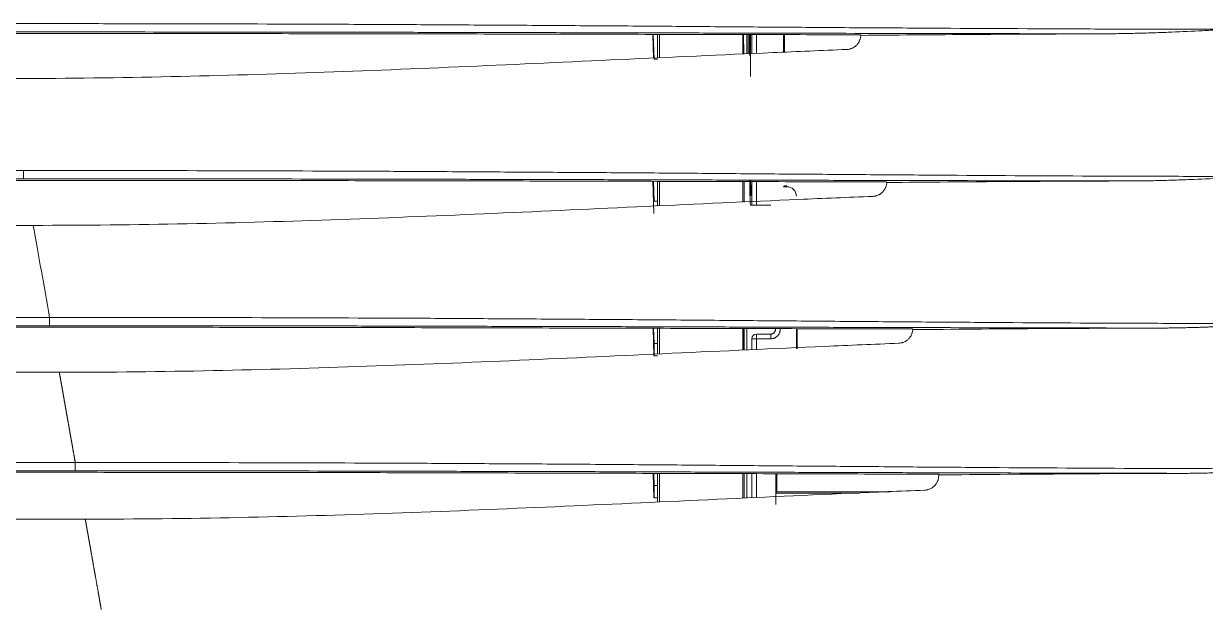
# Model space of a CAD drawing. Header units: millimetres. Extents: x 70151 to 230897, y 35202 to 113211.
# Drawn here: x 183454.3 to 183579.5, y 70940.3 to 71002.4 of the extents above; entities that cross this region are included whole.
import ezdxf

# ---------------------------------------------------------------- set-up
doc = ezdxf.new("R2010")
doc.units = ezdxf.units.MM
doc.header["$LTSCALE"] = 50
doc.layers.add('2-con', color=2, linetype='Continuous')
doc.layers.add('mark-B', color=2, linetype='Continuous', lineweight=20)

# ---------------------------------------------------------------- blocks, each defined once
blk = doc.blocks.new('무풍1way 일반')
at = {"layer": 'mark-B'}
for p, q in [((-360.94, -161.51), (-234.95, -161.51)), ((-434.09, -166.32), (-434.09, -163.07)), ((-434.09, -166.32), (-434.09, -163.07)), ((-432.03, -163.79), (-432.03, -166.33)), ((-432.03, -163.79), (-432.03, -166.33)), ((-431.52, -166.33), (-431.52, -163.76)), ((-431.52, -166.33), (-431.52, -163.76)), ((-431.02, -163.74), (-431.02, -166.33)), ((-431.02, -163.74), (-431.02, -166.33)), ((-430.74, -163.73), (-430.74, -166.33)), ((-430.74, -163.73), (-430.74, -166.33)), ((-430.59, -163.72), (-430.59, -166.33)), ((-421.77, -166.35), (-421.77, -163.33)), ((-421.55, -166.36), (-421.55, -163.32)), ((-421.55, -163.76), (-421.19, -163.76)), ((-421.09, -166.36), (-421.17, -163.76)), ((-434.18, -164.42), (-446.11, -164.42)), ((-434.18, -164.42), (-446.11, -164.42)), ((-437.57, -164.27), (-442.9, -164.27)), ((-437.57, -164.27), (-442.9, -164.27)), ((-434.11, -164.27), (-437.57, -164.27)), ((-434.11, -164.27), (-437.57, -164.27)), ((-434.18, -164.42), (-434.11, -164.27)), ((-434.18, -164.42), (-434.11, -164.27)), ((-434.18, -164.42), (-434.18, -166.32)), ((-434.18, -164.42), (-434.18, -166.32)), ((-421.55, -165.06), (-421.18, -165.06)), ((-421.14, -166.36), (-421.18, -165.06)), ((-235.05, -166.47), (-360.07, -166.47)), ((-359.88, -166.63), (359.88, -166.63)), ((359.88, -167.52), (-359.88, -167.52)), ((-358.19, -177.07), (-234.95, -177.07)), ((-421.55, -178.82), (-421.19, -178.82)), ((-421.08, -181.73), (-421.17, -178.82)), ((-436.34, -179.56), (-436.34, -181.69)), ((-436.34, -179.56), (-436.34, -181.69)), ((-436.25, -179.56), (-436.25, -181.69)), ((-436.25, -179.56), (-436.25, -181.69)), ((-432.03, -179.47), (-432.03, -180.62)), ((-432.03, -179.47), (-432.03, -180.62)), ((-431.52, -180.62), (-431.52, -179.45)), ((-431.52, -180.62), (-431.52, -179.45)), ((-431.02, -179.43), (-431.02, -181.71)), ((-431.02, -179.43), (-431.02, -181.71)), ((-430.74, -179.41), (-430.74, -181.71)), ((-430.74, -179.41), (-430.74, -181.71)), ((-430.6, -181.71), (-430.64, -179.41)), ((-430.6, -181.71), (-430.64, -179.41)), ((-430.59, -179.41), (-430.59, -181.71)), ((-421.77, -181.73), (-421.77, -179.01)), ((-421.55, -181.73), (-421.55, -179)), ((-421.55, -180.12), (-421.18, -180.12)), ((-421.13, -181.73), (-421.18, -180.12)), ((-432.03, -180.62), (-433.54, -180.62)), ((-432.03, -180.62), (-433.54, -180.62)), ((-433.54, -181.11), (-432.03, -181.11)), ((-433.54, -181.11), (-432.03, -181.11)), ((-431.52, -180.62), (-432.03, -180.62)), ((-431.52, -180.62), (-432.03, -180.62)), ((-235.05, -181.84), (-357.34, -181.84)), ((-357.16, -182.01), (357.16, -182.01)), ((357.16, -182.89), (-357.16, -182.89)), ((-355.43, -192.64), (-234.95, -192.64)), ((-421.06, -197.31), (-421.17, -193.88)), ((-433.54, -194.78), (-432.03, -194.78)), ((-433.54, -194.78), (-432.03, -194.78)), ((-431.52, -194.78), (-432.03, -194.78)), ((-432.03, -194.78), (-432.03, -197.28)), ((-431.52, -194.78), (-432.03, -194.78)), ((-432.03, -194.78), (-432.03, -197.28)), ((-431.52, -194.78), (-431.39, -194.78)), ((-431.52, -197.28), (-431.52, -194.78)), ((-431.52, -194.78), (-431.39, -194.78)), ((-431.52, -196.89), (-431.52, -194.78)), ((-430.74, -195.1), (-430.74, -197.28)), ((-430.74, -195.1), (-430.74, -197.28)), ((-430.59, -195.09), (-430.59, -197.28)), ((-421.77, -197.3), (-421.77, -194.7)), ((-421.55, -197.31), (-421.55, -194.69)), ((-421.55, -195.19), (-421.18, -195.19)), ((-421.11, -197.31), (-421.18, -195.19)), ((-431.44, -195.81), (-431.48, -195.81)), ((-431.44, -195.81), (-431.48, -195.81)), ((-434.9, -196.73), (-435.24, -196.73)), ((-434.9, -196.73), (-435.24, -196.73)), ((-435.24, -196.83), (-434.99, -196.83)), ((-435.24, -196.83), (-434.99, -196.83)), ((-434.99, -196.83), (-434.9, -196.73)), ((-434.99, -196.83), (-434.9, -196.73)), ((-235.05, -197.41), (-354.59, -197.41)), ((-354.41, -197.57), (354.41, -197.57)), ((354.41, -198.46), (-354.41, -198.46)), ((-431.39, -208.43), (-431.39, -212.86)), ((-431.39, -208.43), (-431.39, -212.86)), ((-421.55, -210.25), (-421.18, -210.25)), ((-421.1, -212.88), (-421.18, -210.25)), ((-434.99, -210.98), (-434.99, -212.85)), ((-434.99, -210.98), (-434.99, -212.85)), ((-434.9, -212.85), (-434.9, -210.98)), ((-434.9, -212.85), (-434.9, -210.98)), ((-432.03, -210.85), (-432.03, -212.86)), ((-432.03, -210.85), (-432.03, -212.86)), ((-431.52, -212.86), (-431.52, -210.83)), ((-431.52, -212.86), (-431.52, -210.83)), ((-431.4, -212.86), (-431.4, -210.82)), ((-431.4, -212.86), (-431.4, -210.82)), ((-431.25, -211.11), (-431.25, -211.07)), ((-431.25, -211.11), (-431.25, -211.07)), ((-431.16, -212.86), (-431.16, -210.81)), ((-431.16, -212.86), (-431.16, -210.81)), ((-431.02, -210.8), (-431.02, -212.86)), ((-431.02, -210.8), (-431.02, -212.86)), ((-430.68, -210.79), (-430.66, -212.86)), ((-430.68, -210.79), (-430.66, -212.86)), ((-430.6, -212.86), (-430.63, -210.78)), ((-430.6, -212.86), (-430.63, -210.78)), ((-430.59, -210.78), (-430.59, -212.86)), ((-421.77, -212.88), (-421.77, -210.39)), ((-421.55, -212.88), (-421.55, -210.38)), ((-421.05, -212.88), (-421.12, -210.36))]:
    blk.add_line(p, q, dxfattribs=at)
blk.add_arc((-431.75, -211.07), 0.502, 355.1129, 0, dxfattribs=at)
blk.add_arc((-431.75, -211.07), 0.502, 355.1129, 0, dxfattribs=at)
for centre, major_axis, ratio, start_param, end_param in [((-421.17, -163.76), (0, -1.51), 0.017455, 4.712389, 5.759587), ((-421.17, -178.82), (0, -1.51), 0.017455, 4.712389, 5.759587), ((-433.54, -180.62), (0, -0.502), 0.000394, 4.712389, 6.153043), ((-433.54, -180.62), (0, -0.502), 0.000394, 4.712389, 6.153043), ((-432.03, -180.62), (-0.498, -0.066), 0.991395, 1.439291, 3.007874), ((-432.03, -180.62), (0, -0.502), 0.000394, 4.712389, 6.153043), ((-432.03, -180.62), (-0.498, -0.066), 0.991395, 1.439291, 3.007874), ((-432.03, -180.62), (0, -0.502), 0.000394, 4.712389, 6.153043), ((-431.39, -200.12), (0, -5.33), 0.017455, 2.094397, 3.141593), ((-431.39, -200.12), (0, -5.33), 0.017455, 2.094397, 3.141593), ((-431.94, -195.81), (0, 0.502), 0.999848, 4.513439, 4.712389), ((-431.94, -195.81), (0, 0.502), 0.999848, 4.512039, 4.712389), ((-431.78, -210.8), (0.502, -0.011), 0.771631, 0.027441, 0.703995), ((-431.78, -210.8), (0.502, -0.011), 0.771631, 0.027441, 0.703995)]:
    blk.add_ellipse(centre, major_axis=major_axis, ratio=ratio, start_param=start_param, end_param=end_param, dxfattribs=at)
for points, knots in [([(-362.63, -151.95), (-362.63, -151.98), (-362.61, -152.04), (-362.6, -152.13), (-362.58, -152.23), (-362.57, -152.32), (-362.55, -152.41), (-362.53, -152.5), (-362.52, -152.59), (-362.5, -152.68), (-362.49, -152.77), (-362.47, -152.86), (-362.45, -152.95), (-362.44, -153.04), (-362.42, -153.13), (-362.41, -153.22), (-362.39, -153.31), (-362.38, -153.4), (-362.36, -153.49), (-362.34, -153.58), (-362.33, -153.66), (-362.31, -153.75), (-362.3, -153.84), (-362.28, -153.93), (-362.27, -154.02), (-362.25, -154.1), (-362.24, -154.19), (-362.22, -154.28), (-362.2, -154.36), (-362.19, -154.45), (-362.17, -154.54), (-362.16, -154.62), (-362.14, -154.71), (-362.13, -154.79), (-362.11, -154.88), (-362.1, -154.97), (-362.08, -155.05), (-362.07, -155.14), (-362.05, -155.22), (-362.04, -155.31), (-362.02, -155.39), (-362.01, -155.47), (-361.99, -155.56), (-361.98, -155.64), (-361.96, -155.73), (-361.95, -155.81), (-361.93, -155.89), (-361.92, -155.98), (-361.9, -156.06), (-361.89, -156.14), (-361.88, -156.22), (-361.86, -156.31), (-361.85, -156.39), (-361.83, -156.47), (-361.82, -156.55), (-361.8, -156.63), (-361.79, -156.71), (-361.77, -156.79), (-361.76, -156.88), (-361.75, -156.96), (-361.73, -157.04), (-361.72, -157.12), (-361.7, -157.2), (-361.69, -157.28), (-361.67, -157.36), (-361.66, -157.44), (-361.65, -157.52), (-361.63, -157.6), (-361.62, -157.67), (-361.6, -157.75), (-361.59, -157.83), (-361.58, -157.91), (-361.56, -157.99), (-361.55, -158.07), (-361.54, -158.14), (-361.52, -158.22), (-361.51, -158.3), (-361.49, -158.38), (-361.48, -158.45), (-361.47, -158.53), (-361.45, -158.61), (-361.44, -158.68), (-361.43, -158.76), (-361.41, -158.83), (-361.4, -158.91), (-361.39, -158.99), (-361.37, -159.06), (-361.36, -159.14), (-361.35, -159.21), (-361.33, -159.29), (-361.32, -159.36), (-361.31, -159.44), (-361.29, -159.51), (-361.28, -159.58), (-361.27, -159.66), (-361.25, -159.73), (-361.24, -159.81), (-361.23, -159.88), (-361.22, -159.95), (-361.2, -160.02), (-361.19, -160.1), (-361.18, -160.17), (-361.16, -160.24), (-361.15, -160.31), (-361.14, -160.39), (-361.13, -160.46), (-361.11, -160.53), (-361.1, -160.6), (-361.09, -160.67), (-361.08, -160.74), (-361.06, -160.81), (-361.05, -160.88), (-361.04, -160.95), (-361.03, -161.02), (-361.01, -161.09), (-361, -161.16), (-360.99, -161.23), (-360.98, -161.3), (-360.96, -161.37), (-360.95, -161.44), (-360.94, -161.49), (-360.94, -161.51)], [0, 0, 0, 0, 0.008436, 0.01687, 0.025302, 0.033734, 0.042163, 0.050592, 0.059019, 0.067445, 0.075869, 0.084292, 0.092714, 0.101135, 0.109554, 0.117972, 0.126389, 0.134805, 0.14322, 0.151634, 0.160046, 0.168458, 0.176868, 0.185278, 0.193686, 0.202094, 0.2105, 0.218906, 0.227311, 0.235715, 0.244118, 0.252521, 0.260922, 0.269323, 0.277723, 0.286122, 0.294521, 0.302919, 0.311316, 0.319713, 0.328109, 0.336505, 0.3449, 0.353294, 0.361688, 0.370082, 0.378475, 0.386867, 0.395259, 0.403651, 0.412043, 0.420434, 0.428825, 0.437215, 0.445606, 0.453996, 0.462386, 0.470775, 0.479165, 0.487554, 0.495943, 0.504333, 0.512722, 0.521111, 0.5295, 0.537889, 0.546278, 0.554667, 0.563056, 0.571445, 0.579835, 0.588225, 0.596614, 0.605004, 0.613394, 0.621785, 0.630176, 0.638567, 0.646958, 0.65535, 0.663742, 0.672134, 0.680527, 0.68892, 0.697314, 0.705708, 0.714103, 0.722498, 0.730894, 0.73929, 0.747687, 0.756085, 0.764483, 0.772882, 0.781282, 0.789683, 0.798084, 0.806486, 0.814888, 0.823292, 0.831696, 0.840102, 0.848508, 0.856915, 0.865323, 0.873732, 0.882142, 0.890553, 0.898965, 0.907378, 0.915793, 0.924208, 0.932624, 0.941042, 0.949461, 0.957881, 0.966302, 0.974725, 0.983148, 0.991574, 1, 1, 1, 1]), ([(-360.94, -161.51), (-366.37, -161.51), (-377.23, -161.63), (-393.48, -162.11), (-409.68, -162.77), (-425.85, -163.52), (-439.23, -164.14), (-447.23, -164.48), (-449.84, -164.58)], [0, 0, 0, 0, 0.182374, 0.364749, 0.547123, 0.729498, 0.911872, 1, 1, 1, 1]), ([(-451.32, -165.98), (-451.31, -165.89), (-451.3, -165.8), (-451.27, -165.69), (-451.26, -165.66), (-451.25, -165.62), (-451.24, -165.6), (-451.21, -165.53), (-451.18, -165.45), (-451.12, -165.35), (-451.09, -165.29), (-451.06, -165.25), (-451.05, -165.23), (-450.98, -165.14), (-450.92, -165.07), (-450.82, -164.97), (-450.76, -164.93), (-450.71, -164.89), (-450.67, -164.86), (-450.65, -164.85), (-450.55, -164.78), (-450.47, -164.74), (-450.34, -164.69), (-450.3, -164.67), (-450.23, -164.65), (-450.21, -164.64), (-450.16, -164.63), (-450.14, -164.62), (-450.03, -164.6), (-449.94, -164.59), (-449.84, -164.58)], [0, 0, 0, 0, 0.125, 0.125, 0.15625, 0.15625, 0.1875, 0.1875, 0.25, 0.3125, 0.34375, 0.34375, 0.375, 0.375, 0.5, 0.5, 0.5625, 0.59375, 0.59375, 0.625, 0.625, 0.75, 0.75, 0.8125, 0.8125, 0.84375, 0.84375, 0.875, 0.875, 1, 1, 1, 1]), ([(-490.37, -166.84), (-490.37, -166.84), (-490.37, -166.84), (-490.37, -166.84), (-490.37, -166.84), (-490.37, -166.84), (-490.37, -166.84), (-490.37, -166.84), (-490.36, -166.84), (-490.36, -166.84), (-490.36, -166.84), (-490.35, -166.84), (-490.35, -166.83), (-490.34, -166.83), (-490.33, -166.83), (-490.3, -166.83), (-490.29, -166.83), (-490.23, -166.83), (-490.2, -166.82), (-490.1, -166.82), (-490.03, -166.81), (-489.83, -166.8), (-489.69, -166.8), (-489.28, -166.77), (-489.01, -166.76), (-488.2, -166.72), (-487.65, -166.69), (-486.02, -166.61), (-484.94, -166.56), (-482.76, -166.48), (-481.67, -166.44), (-480.04, -166.4), (-479.5, -166.39), (-478.41, -166.37), (-477.87, -166.36), (-477.32, -166.36)], [0, 0, 0, 0, 0.000061, 0.000061, 0.000122, 0.000122, 0.000244, 0.000244, 0.000488, 0.000488, 0.000977, 0.000977, 0.001953, 0.001953, 0.003906, 0.003906, 0.007813, 0.007813, 0.015625, 0.015625, 0.03125, 0.03125, 0.0625, 0.0625, 0.125, 0.125, 0.25, 0.25, 0.5, 0.5, 0.75, 0.75, 0.875, 0.875, 1, 1, 1, 1]), ([(-451.34, -166.2), (-455.66, -166.24), (-459.98, -166.27), (-466.48, -166.31), (-468.65, -166.33), (-472.98, -166.35), (-475.15, -166.36), (-477.32, -166.36)], [0, 0, 0, 0, 0.5, 0.5, 0.75, 0.75, 1, 1, 1, 1]), ([(-477.32, -166.36), (-472.43, -166.37), (-467.53, -166.38), (-457.75, -166.4), (-452.85, -166.42), (-445.52, -166.44), (-443.07, -166.45), (-438.18, -166.46), (-435.73, -166.47), (-430.84, -166.49), (-425.95, -166.5), (-418.61, -166.53), (-411.27, -166.55), (-406.38, -166.56), (-401.49, -166.57), (-399.04, -166.58), (-394.15, -166.59), (-391.7, -166.6), (-384.36, -166.61), (-379.46, -166.62), (-372.12, -166.63), (-369.67, -166.63), (-364.78, -166.63), (-362.33, -166.63), (-359.88, -166.63)], [0, 0, 0, 0, 0.125, 0.125, 0.25, 0.25, 0.3125, 0.3125, 0.375, 0.375, 0.4375, 0.5, 0.5625, 0.625, 0.625, 0.6875, 0.6875, 0.75, 0.75, 0.875, 0.875, 0.9375, 0.9375, 1, 1, 1, 1]), ([(-451.32, -166.27), (-447.51, -166.28), (-443.71, -166.29), (-436.11, -166.31), (-432.31, -166.33), (-424.71, -166.35), (-420.91, -166.36), (-413.31, -166.38), (-409.51, -166.39), (-401.9, -166.41), (-398.1, -166.42), (-390.5, -166.44), (-386.69, -166.44), (-379.09, -166.45), (-375.28, -166.46), (-367.67, -166.46), (-363.87, -166.47), (-360.07, -166.47)], [0, 0, 0, 0, 0.125, 0.125, 0.25, 0.25, 0.375, 0.375, 0.5, 0.5, 0.625, 0.625, 0.75, 0.75, 0.875, 0.875, 1, 1, 1, 1]), ([(-359.88, -167.52), (-360.05, -167.52), (-360.22, -167.52), (-360.56, -167.52), (-361.07, -167.52), (-362.26, -167.52), (-364.64, -167.51), (-366.68, -167.51), (-370.76, -167.51), (-373.48, -167.5), (-381.64, -167.48), (-387.08, -167.47), (-395.23, -167.43), (-397.95, -167.42), (-403.39, -167.39), (-406.11, -167.37), (-411.54, -167.34), (-414.26, -167.32), (-419.7, -167.28), (-422.41, -167.26), (-427.85, -167.21), (-430.57, -167.19), (-436, -167.14), (-438.72, -167.12), (-444.15, -167.08), (-446.87, -167.05), (-452.31, -167.01), (-455.02, -166.99), (-463.18, -166.93), (-468.61, -166.9), (-476.77, -166.87), (-479.49, -166.86), (-484.93, -166.84), (-487.65, -166.84), (-490.37, -166.84)], [0, 0, 0, 0, 0.003906, 0.003906, 0.007813, 0.015625, 0.03125, 0.0625, 0.0625, 0.125, 0.125, 0.25, 0.25, 0.3125, 0.3125, 0.375, 0.375, 0.4375, 0.4375, 0.5, 0.5, 0.5625, 0.5625, 0.625, 0.625, 0.6875, 0.6875, 0.75, 0.75, 0.875, 0.875, 0.9375, 0.9375, 1, 1, 1, 1]), ([(-359.88, -166.63), (-359.88, -166.63), (-359.88, -166.65), (-359.88, -166.68), (-359.88, -166.71), (-359.88, -166.77), (-359.88, -166.8), (-359.88, -166.88), (-359.88, -166.93), (-359.88, -167.02), (-359.88, -167.07), (-359.88, -167.17), (-359.88, -167.22), (-359.88, -167.32), (-359.88, -167.36), (-359.88, -167.45), (-359.88, -167.48), (-359.88, -167.52)], [0, 0, 0, 0, 0.125, 0.125, 0.25, 0.25, 0.375, 0.375, 0.5, 0.5, 0.625, 0.625, 0.75, 0.75, 0.875, 0.875, 1, 1, 1, 1]), ([(-359.88, -167.52), (-359.87, -167.55), (-359.86, -167.61), (-359.85, -167.7), (-359.83, -167.79), (-359.81, -167.88), (-359.8, -167.97), (-359.78, -168.06), (-359.77, -168.15), (-359.75, -168.24), (-359.73, -168.34), (-359.72, -168.43), (-359.7, -168.52), (-359.69, -168.61), (-359.67, -168.69), (-359.65, -168.78), (-359.64, -168.87), (-359.62, -168.96), (-359.61, -169.05), (-359.59, -169.14), (-359.58, -169.23), (-359.56, -169.32), (-359.54, -169.4), (-359.53, -169.49), (-359.51, -169.58), (-359.5, -169.67), (-359.48, -169.75), (-359.47, -169.84), (-359.45, -169.93), (-359.44, -170.01), (-359.42, -170.1), (-359.41, -170.19), (-359.39, -170.27), (-359.38, -170.36), (-359.36, -170.44), (-359.35, -170.53), (-359.33, -170.61), (-359.31, -170.7), (-359.3, -170.78), (-359.29, -170.87), (-359.27, -170.95), (-359.26, -171.04), (-359.24, -171.12), (-359.23, -171.21), (-359.21, -171.29), (-359.2, -171.37), (-359.18, -171.46), (-359.17, -171.54), (-359.15, -171.62), (-359.14, -171.7), (-359.12, -171.79), (-359.11, -171.87), (-359.09, -171.95), (-359.08, -172.03), (-359.06, -172.12), (-359.05, -172.2), (-359.04, -172.28), (-359.02, -172.36), (-359.01, -172.44), (-358.99, -172.52), (-358.98, -172.6), (-358.96, -172.68), (-358.95, -172.76), (-358.94, -172.84), (-358.92, -172.92), (-358.91, -173), (-358.89, -173.08), (-358.88, -173.16), (-358.87, -173.24), (-358.85, -173.32), (-358.84, -173.4), (-358.82, -173.47), (-358.81, -173.55), (-358.8, -173.63), (-358.78, -173.71), (-358.77, -173.79), (-358.76, -173.86), (-358.74, -173.94), (-358.73, -174.02), (-358.71, -174.09), (-358.7, -174.17), (-358.69, -174.25), (-358.67, -174.32), (-358.66, -174.4), (-358.65, -174.47), (-358.63, -174.55), (-358.62, -174.63), (-358.61, -174.7), (-358.59, -174.78), (-358.58, -174.85), (-358.57, -174.93), (-358.55, -175), (-358.54, -175.07), (-358.53, -175.15), (-358.52, -175.22), (-358.5, -175.3), (-358.49, -175.37), (-358.48, -175.44), (-358.46, -175.52), (-358.45, -175.59), (-358.44, -175.66), (-358.42, -175.73), (-358.41, -175.81), (-358.4, -175.88), (-358.39, -175.95), (-358.37, -176.02), (-358.36, -176.09), (-358.35, -176.16), (-358.34, -176.24), (-358.32, -176.31), (-358.31, -176.38), (-358.3, -176.45), (-358.29, -176.52), (-358.27, -176.59), (-358.26, -176.66), (-358.25, -176.73), (-358.24, -176.8), (-358.22, -176.87), (-358.21, -176.94), (-358.2, -177), (-358.19, -177.05), (-358.19, -177.07)], [0, 0, 0, 0, 0.008436, 0.01687, 0.025302, 0.033734, 0.042163, 0.050592, 0.059019, 0.067445, 0.075869, 0.084292, 0.092714, 0.101135, 0.109554, 0.117972, 0.126389, 0.134805, 0.14322, 0.151634, 0.160046, 0.168458, 0.176868, 0.185278, 0.193686, 0.202094, 0.2105, 0.218906, 0.227311, 0.235715, 0.244118, 0.252521, 0.260922, 0.269323, 0.277723, 0.286122, 0.294521, 0.302919, 0.311316, 0.319713, 0.328109, 0.336505, 0.3449, 0.353294, 0.361688, 0.370082, 0.378475, 0.386867, 0.395259, 0.403651, 0.412043, 0.420434, 0.428825, 0.437215, 0.445606, 0.453996, 0.462386, 0.470775, 0.479165, 0.487554, 0.495943, 0.504333, 0.512722, 0.521111, 0.5295, 0.537889, 0.546278, 0.554667, 0.563056, 0.571445, 0.579835, 0.588225, 0.596614, 0.605004, 0.613394, 0.621785, 0.630176, 0.638567, 0.646958, 0.65535, 0.663742, 0.672134, 0.680527, 0.68892, 0.697314, 0.705708, 0.714103, 0.722498, 0.730894, 0.73929, 0.747687, 0.756085, 0.764483, 0.772882, 0.781282, 0.789683, 0.798084, 0.806486, 0.814888, 0.823292, 0.831696, 0.840102, 0.848508, 0.856915, 0.865323, 0.873732, 0.882142, 0.890553, 0.898965, 0.907378, 0.915793, 0.924208, 0.932624, 0.941042, 0.949461, 0.957881, 0.966302, 0.974725, 0.983148, 0.991574, 1, 1, 1, 1]), ([(-358.19, -177.07), (-363.62, -177.07), (-374.49, -177.2), (-390.74, -177.67), (-406.93, -178.33), (-423.09, -179.08), (-436.47, -179.7), (-444.48, -180.04), (-447.09, -180.15)], [0, 0, 0, 0, 0.182363, 0.364727, 0.54709, 0.729453, 0.911816, 1, 1, 1, 1]), ([(-448.57, -181.54), (-448.56, -181.45), (-448.55, -181.36), (-448.52, -181.25), (-448.51, -181.23), (-448.49, -181.19), (-448.49, -181.16), (-448.46, -181.1), (-448.43, -181.01), (-448.37, -180.91), (-448.34, -180.85), (-448.31, -180.82), (-448.3, -180.8), (-448.23, -180.7), (-448.17, -180.63), (-448.06, -180.54), (-448.01, -180.49), (-447.96, -180.45), (-447.92, -180.42), (-447.9, -180.41), (-447.8, -180.35), (-447.72, -180.3), (-447.59, -180.25), (-447.55, -180.23), (-447.48, -180.21), (-447.46, -180.21), (-447.41, -180.19), (-447.39, -180.19), (-447.27, -180.16), (-447.18, -180.15), (-447.09, -180.15)], [0, 0, 0, 0, 0.125, 0.125, 0.15625, 0.15625, 0.1875, 0.1875, 0.25, 0.3125, 0.34375, 0.34375, 0.375, 0.375, 0.5, 0.5, 0.5625, 0.59375, 0.59375, 0.625, 0.625, 0.75, 0.75, 0.8125, 0.8125, 0.84375, 0.84375, 0.875, 0.875, 1, 1, 1, 1]), ([(-433.54, -180.62), (-433.6, -180.62), (-433.67, -180.62), (-433.75, -180.64), (-433.77, -180.64), (-433.8, -180.65), (-433.85, -180.66), (-433.92, -180.69), (-433.98, -180.72), (-434.03, -180.74), (-434.04, -180.75), (-434.07, -180.77), (-434.08, -180.78), (-434.15, -180.83), (-434.2, -180.87), (-434.27, -180.94), (-434.29, -180.96), (-434.34, -181.01), (-434.36, -181.04), (-434.41, -181.12), (-434.44, -181.18), (-434.48, -181.27), (-434.49, -181.3), (-434.51, -181.37), (-434.52, -181.4), (-434.54, -181.5), (-434.54, -181.56), (-434.54, -181.63)], [0, 0, 0, 0, 0.125, 0.125, 0.15625, 0.15625, 0.1875, 0.25, 0.3125, 0.3125, 0.34375, 0.34375, 0.375, 0.375, 0.5, 0.5, 0.5625, 0.5625, 0.625, 0.625, 0.75, 0.75, 0.8125, 0.8125, 0.875, 0.875, 1, 1, 1, 1]), ([(-433.54, -180.62), (-433.6, -180.62), (-433.67, -180.62), (-433.75, -180.64), (-433.77, -180.64), (-433.8, -180.65), (-433.85, -180.66), (-433.92, -180.69), (-433.98, -180.72), (-434.03, -180.74), (-434.04, -180.75), (-434.07, -180.77), (-434.08, -180.78), (-434.15, -180.83), (-434.2, -180.87), (-434.27, -180.94), (-434.29, -180.96), (-434.34, -181.01), (-434.36, -181.04), (-434.41, -181.12), (-434.44, -181.18), (-434.48, -181.27), (-434.49, -181.3), (-434.51, -181.37), (-434.52, -181.4), (-434.54, -181.5), (-434.54, -181.56), (-434.54, -181.63)], [0, 0, 0, 0, 0.125, 0.125, 0.15625, 0.15625, 0.1875, 0.25, 0.3125, 0.3125, 0.34375, 0.34375, 0.375, 0.375, 0.5, 0.5, 0.5625, 0.5625, 0.625, 0.625, 0.75, 0.75, 0.8125, 0.8125, 0.875, 0.875, 1, 1, 1, 1]), ([(-434.04, -181.63), (-434.04, -181.6), (-434.04, -181.56), (-434.03, -181.51), (-434.02, -181.5), (-434.01, -181.47), (-434.01, -181.45), (-433.99, -181.4), (-433.98, -181.37), (-433.95, -181.33), (-433.94, -181.32), (-433.92, -181.29), (-433.91, -181.28), (-433.87, -181.24), (-433.85, -181.22), (-433.81, -181.19), (-433.79, -181.18), (-433.76, -181.17), (-433.73, -181.15), (-433.7, -181.14), (-433.67, -181.13), (-433.65, -181.13), (-433.6, -181.12), (-433.57, -181.11), (-433.54, -181.11)], [0, 0, 0, 0, 0.125, 0.125, 0.1875, 0.1875, 0.25, 0.25, 0.375, 0.375, 0.4375, 0.4375, 0.5, 0.5, 0.625, 0.625, 0.6875, 0.6875, 0.75, 0.8125, 0.8125, 0.875, 0.875, 1, 1, 1, 1]), ([(-434.04, -181.63), (-434.04, -181.6), (-434.04, -181.56), (-434.03, -181.51), (-434.02, -181.5), (-434.01, -181.47), (-434.01, -181.45), (-433.99, -181.4), (-433.98, -181.37), (-433.95, -181.33), (-433.94, -181.32), (-433.92, -181.29), (-433.91, -181.28), (-433.87, -181.24), (-433.85, -181.22), (-433.81, -181.19), (-433.79, -181.18), (-433.76, -181.17), (-433.73, -181.15), (-433.7, -181.14), (-433.67, -181.13), (-433.65, -181.13), (-433.6, -181.12), (-433.57, -181.11), (-433.54, -181.11)], [0, 0, 0, 0, 0.125, 0.125, 0.1875, 0.1875, 0.25, 0.25, 0.375, 0.375, 0.4375, 0.4375, 0.5, 0.5, 0.625, 0.625, 0.6875, 0.6875, 0.75, 0.8125, 0.8125, 0.875, 0.875, 1, 1, 1, 1]), ([(-487.8, -182.23), (-487.72, -182.23), (-487.56, -182.22), (-487.32, -182.21), (-487.08, -182.2), (-486.85, -182.18), (-486.62, -182.17), (-486.39, -182.16), (-486.16, -182.15), (-485.94, -182.14), (-485.73, -182.13), (-485.51, -182.11), (-485.3, -182.1), (-485.1, -182.09), (-484.89, -182.08), (-484.69, -182.07), (-484.27, -182.05), (-483.64, -182.02), (-482.8, -181.98), (-481.98, -181.95), (-481.32, -181.92), (-480.78, -181.9), (-480.38, -181.88), (-479.98, -181.87), (-479.59, -181.86), (-479.2, -181.84), (-478.81, -181.83), (-478.43, -181.82), (-478.06, -181.81), (-477.69, -181.8), (-477.32, -181.79), (-476.96, -181.78), (-476.61, -181.78), (-476.26, -181.77), (-475.91, -181.77), (-475.57, -181.76), (-475.24, -181.76), (-474.91, -181.76), (-474.69, -181.76), (-474.58, -181.76)], [0, 0, 0, 0, 0.018421, 0.036592, 0.054512, 0.072182, 0.089601, 0.106769, 0.123687, 0.140353, 0.15677, 0.172935, 0.18885, 0.204514, 0.219927, 0.23509, 0.250001, 0.315735, 0.379313, 0.440734, 0.5, 0.53095, 0.561526, 0.591729, 0.621559, 0.651016, 0.680099, 0.708809, 0.737145, 0.765109, 0.792699, 0.819916, 0.84676, 0.873232, 0.89933, 0.925056, 0.95041, 0.975391, 1, 1, 1, 1]), ([(-357.16, -182.89), (-357.5, -182.89), (-357.84, -182.89), (-358.52, -182.89), (-359.54, -182.89), (-361.92, -182.89), (-363.97, -182.89), (-368.05, -182.88), (-370.77, -182.88), (-378.94, -182.86), (-384.39, -182.84), (-392.55, -182.81), (-395.27, -182.8), (-400.72, -182.77), (-403.44, -182.75), (-408.88, -182.72), (-411.6, -182.7), (-417.04, -182.66), (-419.76, -182.64), (-425.21, -182.6), (-427.93, -182.57), (-433.37, -182.53), (-436.09, -182.51), (-441.53, -182.46), (-444.25, -182.44), (-449.69, -182.4), (-452.41, -182.38), (-460.57, -182.32), (-466.02, -182.29), (-474.18, -182.26), (-476.91, -182.25), (-480.99, -182.24), (-482.35, -182.24), (-484.39, -182.24), (-485.42, -182.23), (-486.61, -182.23), (-487.12, -182.23), (-487.46, -182.23), (-487.63, -182.23), (-487.8, -182.23)], [0, 0, 0, 0, 0.007813, 0.007813, 0.015625, 0.03125, 0.0625, 0.0625, 0.125, 0.125, 0.25, 0.25, 0.3125, 0.3125, 0.375, 0.375, 0.4375, 0.4375, 0.5, 0.5, 0.5625, 0.5625, 0.625, 0.625, 0.6875, 0.6875, 0.75, 0.75, 0.875, 0.875, 0.9375, 0.9375, 0.96875, 0.96875, 0.984375, 0.992187, 0.996094, 0.996094, 1, 1, 1, 1]), ([(-448.57, -181.59), (-452.9, -181.63), (-457.22, -181.67), (-463.73, -181.71), (-468.06, -181.73), (-472.41, -181.75), (-474.58, -181.76)], [0, 0, 0, 0, 0.5, 0.5, 0.75, 1, 1, 1, 1]), ([(-474.58, -181.76), (-469.69, -181.76), (-464.79, -181.77), (-455.01, -181.79), (-450.12, -181.81), (-442.78, -181.83), (-440.33, -181.83), (-435.44, -181.85), (-433, -181.86), (-428.11, -181.87), (-423.22, -181.89), (-415.88, -181.91), (-408.54, -181.93), (-403.65, -181.94), (-398.76, -181.95), (-396.31, -181.96), (-391.42, -181.97), (-388.97, -181.98), (-381.63, -181.99), (-376.74, -182), (-369.4, -182), (-366.95, -182.01), (-362.05, -182.01), (-359.61, -182.01), (-357.16, -182.01)], [0, 0, 0, 0, 0.125, 0.125, 0.25, 0.25, 0.3125, 0.3125, 0.375, 0.375, 0.4375, 0.5, 0.5625, 0.625, 0.625, 0.6875, 0.6875, 0.75, 0.75, 0.875, 0.875, 0.9375, 0.9375, 1, 1, 1, 1]), ([(-357.34, -181.84), (-361.15, -181.84), (-364.95, -181.84), (-372.55, -181.84), (-376.35, -181.83), (-383.96, -181.82), (-387.76, -181.82), (-395.36, -181.8), (-399.16, -181.79), (-406.76, -181.77), (-410.56, -181.76), (-418.16, -181.74), (-421.96, -181.73), (-429.55, -181.71), (-433.35, -181.7), (-440.95, -181.68), (-444.75, -181.67), (-448.55, -181.66)], [0, 0, 0, 0, 0.125, 0.125, 0.25, 0.25, 0.375, 0.375, 0.5, 0.5, 0.625, 0.625, 0.75, 0.75, 0.875, 0.875, 1, 1, 1, 1]), ([(-357.16, -182.89), (-357.16, -182.86), (-357.16, -182.82), (-357.16, -182.74), (-357.16, -182.69), (-357.16, -182.6), (-357.16, -182.55), (-357.16, -182.45), (-357.16, -182.4), (-357.16, -182.31), (-357.16, -182.26), (-357.16, -182.18), (-357.16, -182.14), (-357.16, -182.08), (-357.16, -182.06), (-357.16, -182.02), (-357.16, -182.01), (-357.16, -182.01)], [0, 0, 0, 0, 0.125, 0.125, 0.25, 0.25, 0.375, 0.375, 0.5, 0.5, 0.625, 0.625, 0.75, 0.75, 0.875, 0.875, 1, 1, 1, 1]), ([(-355.43, -192.64), (-355.7, -191.16), (-356.23, -188.13), (-356.85, -184.62), (-357.16, -182.89)], [0, 0, 0, 0, 0.535555, 1, 1, 1, 1]), ([(-355.43, -192.64), (-360.87, -192.64), (-371.74, -192.76), (-387.99, -193.23), (-404.18, -193.89), (-420.34, -194.65), (-433.72, -195.27), (-441.73, -195.61), (-444.34, -195.71)], [0, 0, 0, 0, 0.182352, 0.364704, 0.547056, 0.729408, 0.91176, 1, 1, 1, 1]), ([(-445.82, -197.11), (-445.81, -197.02), (-445.79, -196.93), (-445.76, -196.8), (-445.74, -196.75), (-445.72, -196.69), (-445.71, -196.67), (-445.69, -196.62), (-445.68, -196.6), (-445.63, -196.5), (-445.59, -196.42), (-445.5, -196.31), (-445.48, -196.27), (-445.43, -196.22), (-445.41, -196.2), (-445.38, -196.17), (-445.36, -196.15), (-445.28, -196.07), (-445.21, -196.01), (-445.11, -195.95), (-445.09, -195.94), (-445.05, -195.91), (-445.03, -195.9), (-444.97, -195.87), (-444.92, -195.85), (-444.79, -195.8), (-444.71, -195.77), (-444.57, -195.74), (-444.52, -195.73), (-444.43, -195.72), (-444.38, -195.71), (-444.34, -195.71)], [0, 0, 0, 0, 0.125, 0.125, 0.1875, 0.1875, 0.21875, 0.21875, 0.25, 0.25, 0.375, 0.375, 0.4375, 0.4375, 0.46875, 0.46875, 0.5, 0.5, 0.625, 0.625, 0.65625, 0.65625, 0.6875, 0.6875, 0.75, 0.75, 0.875, 0.875, 0.9375, 0.9375, 1, 1, 1, 1]), ([(-436.25, -195.73), (-436.25, -195.99), (-436.14, -196.25), (-435.77, -196.63), (-435.51, -196.73), (-435.24, -196.73)], [0, 0, 0, 0, 0.5, 0.5, 1, 1, 1, 1]), ([(-436.25, -195.73), (-436.25, -195.99), (-436.14, -196.25), (-435.77, -196.63), (-435.51, -196.73), (-435.24, -196.73)], [0, 0, 0, 0, 0.5, 0.5, 1, 1, 1, 1]), ([(-431.48, -195.81), (-431.49, -195.81), (-431.49, -195.82), (-431.49, -195.85), (-431.49, -195.88), (-431.5, -195.91), (-431.5, -195.92), (-431.5, -195.94), (-431.5, -195.95), (-431.5, -195.99), (-431.5, -196.02), (-431.5, -196.07), (-431.5, -196.08), (-431.5, -196.11), (-431.5, -196.13), (-431.5, -196.19), (-431.51, -196.26), (-431.51, -196.35), (-431.51, -196.44), (-431.51, -196.49), (-431.51, -196.55), (-431.51, -196.57), (-431.51, -196.59), (-431.51, -196.63), (-431.51, -196.67), (-431.51, -196.75), (-431.52, -196.86), (-431.52, -196.98), (-431.52, -197.07), (-431.52, -197.1), (-431.52, -197.16), (-431.52, -197.19), (-431.52, -197.21)], [0, 0, 0, 0, 0.077334, 0.154667, 0.232001, 0.232001, 0.270667, 0.270667, 0.309334, 0.309334, 0.386668, 0.386668, 0.425334, 0.425334, 0.464001, 0.464001, 0.541335, 0.618668, 0.618668, 0.696002, 0.696002, 0.715335, 0.715335, 0.734668, 0.773335, 0.773335, 0.850669, 0.928002, 0.928002, 0.966669, 0.966669, 1, 1, 1, 1]), ([(-431.48, -195.81), (-431.49, -195.81), (-431.49, -195.82), (-431.49, -195.85), (-431.49, -195.88), (-431.5, -195.91), (-431.5, -195.92), (-431.5, -195.94), (-431.5, -195.95), (-431.5, -195.99), (-431.5, -196.02), (-431.5, -196.07), (-431.5, -196.08), (-431.5, -196.11), (-431.5, -196.13), (-431.5, -196.19), (-431.51, -196.26), (-431.51, -196.35), (-431.51, -196.44), (-431.51, -196.49), (-431.51, -196.55), (-431.51, -196.57), (-431.51, -196.59), (-431.51, -196.63), (-431.51, -196.67), (-431.51, -196.75), (-431.52, -196.86), (-431.52, -196.98), (-431.52, -197.07), (-431.52, -197.1), (-431.52, -197.16), (-431.52, -197.19), (-431.52, -197.21)], [0, 0, 0, 0, 0.077334, 0.154667, 0.232001, 0.232001, 0.270667, 0.270667, 0.309334, 0.309334, 0.386668, 0.386668, 0.425334, 0.425334, 0.464001, 0.464001, 0.541335, 0.618668, 0.618668, 0.696002, 0.696002, 0.715335, 0.715335, 0.734668, 0.773335, 0.773335, 0.850669, 0.928002, 0.928002, 0.966669, 0.966669, 1, 1, 1, 1]), ([(-431.52, -197.22), (-431.52, -196.97), (-431.51, -196.54), (-431.5, -196.1), (-431.5, -195.93), (-431.49, -195.89), (-431.49, -195.89)], [0, 0, 0, 0, 0.334676, 0.680372, 0.910935, 1, 1, 1, 1]), ([(-431.52, -197.22), (-431.52, -196.97), (-431.51, -196.54), (-431.5, -196.1), (-431.5, -195.93), (-431.49, -195.89), (-431.49, -195.89)], [0, 0, 0, 0, 0.334676, 0.680372, 0.910935, 1, 1, 1, 1]), ([(-431.41, -197.37), (-431.41, -197.36), (-431.41, -197.34), (-431.41, -197.3), (-431.41, -197.27), (-431.41, -197.17), (-431.41, -197.05), (-431.41, -196.93), (-431.41, -196.84), (-431.41, -196.82), (-431.41, -196.76), (-431.41, -196.73), (-431.41, -196.65), (-431.41, -196.54), (-431.41, -196.45), (-431.42, -196.35), (-431.42, -196.31), (-431.42, -196.26), (-431.42, -196.25), (-431.42, -196.23), (-431.42, -196.2), (-431.42, -196.17), (-431.42, -196.12), (-431.42, -196.05), (-431.42, -195.99), (-431.43, -195.96), (-431.43, -195.94), (-431.43, -195.92), (-431.43, -195.91), (-431.43, -195.88), (-431.43, -195.85), (-431.43, -195.83), (-431.44, -195.82), (-431.44, -195.81), (-431.44, -195.81)], [0, 0, 0, 0, 0.015604, 0.015604, 0.052063, 0.052063, 0.124981, 0.1979, 0.1979, 0.234359, 0.234359, 0.270818, 0.270818, 0.343736, 0.416654, 0.416654, 0.489572, 0.489572, 0.507802, 0.507802, 0.526032, 0.562491, 0.562491, 0.635409, 0.708327, 0.708327, 0.744786, 0.744786, 0.781245, 0.781245, 0.854164, 0.927082, 0.927082, 1, 1, 1, 1]), ([(-431.41, -197.37), (-431.41, -197.36), (-431.41, -197.34), (-431.41, -197.3), (-431.41, -197.27), (-431.41, -197.17), (-431.41, -197.05), (-431.41, -196.93), (-431.41, -196.84), (-431.41, -196.82), (-431.41, -196.76), (-431.41, -196.73), (-431.41, -196.65), (-431.41, -196.54), (-431.41, -196.45), (-431.42, -196.35), (-431.42, -196.31), (-431.42, -196.26), (-431.42, -196.25), (-431.42, -196.23), (-431.42, -196.2), (-431.42, -196.17), (-431.42, -196.12), (-431.42, -196.05), (-431.42, -195.99), (-431.43, -195.96), (-431.43, -195.94), (-431.43, -195.92), (-431.43, -195.91), (-431.43, -195.88), (-431.43, -195.85), (-431.43, -195.83), (-431.44, -195.82), (-431.44, -195.81), (-431.44, -195.81)], [0, 0, 0, 0, 0.015604, 0.015604, 0.052063, 0.052063, 0.124981, 0.1979, 0.1979, 0.234359, 0.234359, 0.270818, 0.270818, 0.343736, 0.416654, 0.416654, 0.489572, 0.489572, 0.507802, 0.507802, 0.526032, 0.562491, 0.562491, 0.635409, 0.708327, 0.708327, 0.744786, 0.744786, 0.781245, 0.781245, 0.854164, 0.927082, 0.927082, 1, 1, 1, 1]), ([(-484.9, -197.83), (-484.9, -197.83), (-484.9, -197.83), (-484.9, -197.83), (-484.9, -197.83), (-484.9, -197.83), (-484.9, -197.83), (-484.9, -197.83), (-484.9, -197.83), (-484.9, -197.83), (-484.89, -197.83), (-484.89, -197.82), (-484.88, -197.82), (-484.87, -197.82), (-484.86, -197.82), (-484.84, -197.82), (-484.82, -197.82), (-484.77, -197.82), (-484.74, -197.81), (-484.63, -197.81), (-484.56, -197.8), (-484.36, -197.79), (-484.22, -197.79), (-483.82, -197.76), (-483.54, -197.75), (-482.72, -197.71), (-482.18, -197.68), (-480.54, -197.6), (-479.45, -197.55), (-477.82, -197.49), (-477.27, -197.47), (-476.18, -197.43), (-475.64, -197.41), (-474.55, -197.38), (-474, -197.37), (-472.91, -197.36), (-472.36, -197.35), (-471.82, -197.35)], [0, 0, 0, 0, 0.000061, 0.000061, 0.000122, 0.000122, 0.000244, 0.000244, 0.000488, 0.000488, 0.000977, 0.000977, 0.001953, 0.001953, 0.003906, 0.003906, 0.007813, 0.007813, 0.015625, 0.015625, 0.03125, 0.03125, 0.0625, 0.0625, 0.125, 0.125, 0.25, 0.25, 0.5, 0.5, 0.625, 0.625, 0.75, 0.75, 0.875, 0.875, 1, 1, 1, 1]), ([(-445.82, -197.18), (-450.14, -197.22), (-454.47, -197.25), (-460.97, -197.3), (-463.14, -197.31), (-467.48, -197.33), (-469.65, -197.34), (-471.82, -197.35)], [0, 0, 0, 0, 0.5, 0.5, 0.75, 0.75, 1, 1, 1, 1]), ([(-471.82, -197.35), (-466.93, -197.35), (-462.03, -197.36), (-452.25, -197.38), (-447.36, -197.39), (-440.02, -197.41), (-437.57, -197.42), (-432.68, -197.43), (-430.24, -197.44), (-425.35, -197.45), (-420.46, -197.47), (-413.12, -197.49), (-405.78, -197.5), (-400.89, -197.52), (-393.55, -197.53), (-388.66, -197.54), (-378.88, -197.56), (-373.98, -197.56), (-366.64, -197.57), (-364.19, -197.57), (-359.3, -197.57), (-356.85, -197.57), (-354.41, -197.57)], [0, 0, 0, 0, 0.125, 0.125, 0.25, 0.25, 0.3125, 0.3125, 0.375, 0.375, 0.4375, 0.5, 0.5625, 0.625, 0.625, 0.75, 0.75, 0.875, 0.875, 0.9375, 0.9375, 1, 1, 1, 1]), ([(-445.8, -197.25), (-442, -197.26), (-438.2, -197.26), (-430.6, -197.28), (-426.8, -197.29), (-419.2, -197.31), (-415.4, -197.32), (-407.8, -197.34), (-404.01, -197.35), (-396.4, -197.36), (-392.6, -197.37), (-385, -197.38), (-381.2, -197.39), (-373.6, -197.4), (-369.8, -197.4), (-362.19, -197.41), (-358.39, -197.41), (-354.59, -197.41)], [0, 0, 0, 0, 0.125, 0.125, 0.25, 0.25, 0.375, 0.375, 0.5, 0.5, 0.625, 0.625, 0.75, 0.75, 0.875, 0.875, 1, 1, 1, 1]), ([(-354.41, -197.57), (-354.41, -197.58), (-354.41, -197.59), (-354.41, -197.62), (-354.41, -197.65), (-354.41, -197.71), (-354.41, -197.74), (-354.41, -197.83), (-354.41, -197.87), (-354.41, -197.96), (-354.41, -198.01), (-354.41, -198.11), (-354.41, -198.16), (-354.41, -198.26), (-354.41, -198.3), (-354.41, -198.39), (-354.41, -198.42), (-354.41, -198.46)], [0, 0, 0, 0, 0.125, 0.125, 0.25, 0.25, 0.375, 0.375, 0.5, 0.5, 0.625, 0.625, 0.75, 0.75, 0.875, 0.875, 1, 1, 1, 1]), ([(-354.41, -198.46), (-354.75, -198.46), (-355.09, -198.46), (-355.77, -198.46), (-356.79, -198.46), (-359.17, -198.46), (-361.21, -198.45), (-365.28, -198.45), (-368, -198.44), (-376.16, -198.43), (-381.6, -198.41), (-389.76, -198.38), (-392.48, -198.37), (-397.91, -198.34), (-400.63, -198.32), (-406.07, -198.29), (-408.79, -198.27), (-414.22, -198.24), (-416.94, -198.22), (-422.38, -198.18), (-425.1, -198.16), (-430.53, -198.11), (-433.25, -198.09), (-438.69, -198.05), (-441.4, -198.03), (-446.84, -197.99), (-449.56, -197.97), (-457.71, -197.91), (-463.15, -197.88), (-471.31, -197.85), (-474.03, -197.84), (-479.46, -197.83), (-482.18, -197.83), (-484.9, -197.83)], [0, 0, 0, 0, 0.007812, 0.007812, 0.015625, 0.03125, 0.0625, 0.0625, 0.125, 0.125, 0.25, 0.25, 0.3125, 0.3125, 0.375, 0.375, 0.4375, 0.4375, 0.5, 0.5, 0.5625, 0.5625, 0.625, 0.625, 0.6875, 0.6875, 0.75, 0.75, 0.875, 0.875, 0.9375, 0.9375, 1, 1, 1, 1]), ([(-352.68, -208.2), (-358.12, -208.2), (-368.99, -208.33), (-385.24, -208.8), (-401.44, -209.46), (-417.59, -210.21), (-430.96, -210.83), (-438.97, -211.17), (-441.58, -211.28)], [0, 0, 0, 0, 0.182341, 0.364682, 0.547023, 0.729364, 0.911705, 1, 1, 1, 1]), ([(-443.07, -212.68), (-443.06, -212.58), (-443.04, -212.49), (-443.01, -212.38), (-443.01, -212.36), (-442.99, -212.32), (-442.98, -212.29), (-442.96, -212.23), (-442.92, -212.14), (-442.87, -212.04), (-442.83, -211.98), (-442.81, -211.95), (-442.79, -211.93), (-442.72, -211.83), (-442.66, -211.76), (-442.56, -211.67), (-442.51, -211.62), (-442.45, -211.58), (-442.41, -211.55), (-442.39, -211.54), (-442.29, -211.48), (-442.21, -211.43), (-442.08, -211.38), (-442.04, -211.36), (-441.97, -211.34), (-441.95, -211.33), (-441.91, -211.32), (-441.88, -211.32), (-441.77, -211.29), (-441.68, -211.28), (-441.58, -211.28)], [0, 0, 0, 0, 0.125, 0.125, 0.15625, 0.15625, 0.1875, 0.1875, 0.25, 0.3125, 0.34375, 0.34375, 0.375, 0.375, 0.5, 0.5, 0.5625, 0.59375, 0.59375, 0.625, 0.625, 0.75, 0.75, 0.8125, 0.8125, 0.84375, 0.84375, 0.875, 0.875, 1, 1, 1, 1]), ([(-431.3, -212.85), (-431.3, -212.82), (-431.3, -212.79), (-431.3, -212.63), (-431.3, -212.51), (-431.3, -212.26), (-431.3, -212.14), (-431.29, -211.97), (-431.29, -211.91), (-431.29, -211.79), (-431.29, -211.74), (-431.29, -211.57), (-431.29, -211.47), (-431.29, -211.26), (-431.28, -211.16), (-431.28, -211.05), (-431.28, -211.02), (-431.28, -210.98), (-431.28, -210.96), (-431.28, -210.89), (-431.28, -210.85), (-431.28, -210.8)], [0, 0, 0, 0, 0.039731, 0.039731, 0.199776, 0.199776, 0.359821, 0.359821, 0.439843, 0.439843, 0.519865, 0.519865, 0.67991, 0.67991, 0.839955, 0.839955, 0.879966, 0.879966, 0.919978, 0.919978, 1, 1, 1, 1]), ([(-431.3, -212.85), (-431.3, -212.82), (-431.3, -212.79), (-431.3, -212.63), (-431.3, -212.51), (-431.3, -212.26), (-431.3, -212.14), (-431.29, -211.97), (-431.29, -211.91), (-431.29, -211.79), (-431.29, -211.74), (-431.29, -211.57), (-431.29, -211.47), (-431.29, -211.26), (-431.28, -211.16), (-431.28, -211.05), (-431.28, -211.02), (-431.28, -210.98), (-431.28, -210.96), (-431.28, -210.89), (-431.28, -210.85), (-431.28, -210.8)], [0, 0, 0, 0, 0.039731, 0.039731, 0.199776, 0.199776, 0.359821, 0.359821, 0.439843, 0.439843, 0.519865, 0.519865, 0.67991, 0.67991, 0.839955, 0.839955, 0.879966, 0.879966, 0.919978, 0.919978, 1, 1, 1, 1]), ([(-469.06, -212.94), (-466.89, -212.93), (-464.72, -212.92), (-460.38, -212.9), (-458.21, -212.89), (-451.72, -212.84), (-447.39, -212.81), (-443.07, -212.77)], [0, 0, 0, 0, 0.25, 0.25, 0.5, 0.5, 1, 1, 1, 1]), ([(-482.14, -213.42), (-482.14, -213.42), (-482.14, -213.42), (-482.14, -213.42), (-482.14, -213.42), (-482.14, -213.42), (-482.14, -213.42), (-482.14, -213.42), (-482.14, -213.42), (-482.14, -213.42), (-482.13, -213.42), (-482.13, -213.42), (-482.12, -213.42), (-482.11, -213.42), (-482.1, -213.42), (-482.08, -213.41), (-482.06, -213.41), (-482.01, -213.41), (-481.97, -213.41), (-481.87, -213.4), (-481.8, -213.4), (-481.6, -213.39), (-481.46, -213.38), (-481.05, -213.36), (-480.78, -213.34), (-479.96, -213.3), (-479.42, -213.27), (-477.78, -213.19), (-476.69, -213.14), (-475.06, -213.08), (-474.51, -213.06), (-473.42, -213.02), (-472.87, -213.01), (-471.78, -212.98), (-471.24, -212.97), (-470.15, -212.95), (-469.6, -212.94), (-469.06, -212.94)], [0, 0, 0, 0, 0.000061, 0.000061, 0.000122, 0.000122, 0.000244, 0.000244, 0.000488, 0.000488, 0.000977, 0.000977, 0.001953, 0.001953, 0.003906, 0.003906, 0.007813, 0.007813, 0.015625, 0.015625, 0.03125, 0.03125, 0.0625, 0.0625, 0.125, 0.125, 0.25, 0.25, 0.5, 0.5, 0.625, 0.625, 0.75, 0.75, 0.875, 0.875, 1, 1, 1, 1]), ([(-351.65, -214.02), (-351.99, -214.02), (-352.33, -214.02), (-353.01, -214.02), (-354.03, -214.02), (-356.41, -214.02), (-358.45, -214.02), (-362.53, -214.01), (-365.25, -214.01), (-373.41, -213.99), (-378.84, -213.98), (-387, -213.95), (-389.72, -213.94), (-395.16, -213.91), (-397.88, -213.9), (-403.31, -213.86), (-406.03, -213.85), (-411.47, -213.81), (-414.18, -213.79), (-419.62, -213.76), (-422.34, -213.74), (-427.77, -213.69), (-430.49, -213.67), (-435.93, -213.63), (-438.65, -213.61), (-444.08, -213.57), (-446.8, -213.56), (-454.95, -213.5), (-460.39, -213.48), (-468.55, -213.44), (-471.27, -213.44), (-476.7, -213.42), (-479.42, -213.42), (-482.14, -213.42)], [0, 0, 0, 0, 0.007812, 0.007812, 0.015625, 0.03125, 0.0625, 0.0625, 0.125, 0.125, 0.25, 0.25, 0.3125, 0.3125, 0.375, 0.375, 0.4375, 0.4375, 0.5, 0.5, 0.5625, 0.5625, 0.625, 0.625, 0.6875, 0.6875, 0.75, 0.75, 0.875, 0.875, 0.9375, 0.9375, 1, 1, 1, 1]), ([(-469.06, -212.94), (-464.16, -212.95), (-459.27, -212.95), (-449.49, -212.97), (-444.6, -212.98), (-437.26, -213), (-434.81, -213), (-429.92, -213.01), (-427.48, -213.02), (-422.59, -213.03), (-417.7, -213.04), (-410.36, -213.06), (-403.02, -213.08), (-398.13, -213.09), (-390.8, -213.1), (-385.9, -213.11), (-376.12, -213.12), (-368.78, -213.13), (-361.44, -213.13), (-356.55, -213.14), (-354.1, -213.14), (-351.65, -213.14)], [0, 0, 0, 0, 0.125, 0.125, 0.25, 0.25, 0.3125, 0.3125, 0.375, 0.375, 0.4375, 0.5, 0.5625, 0.625, 0.625, 0.75, 0.75, 0.875, 0.9375, 0.9375, 1, 1, 1, 1]), ([(-443.05, -212.83), (-439.25, -212.84), (-435.45, -212.85), (-427.85, -212.86), (-424.05, -212.87), (-416.45, -212.89), (-412.65, -212.9), (-405.05, -212.91), (-401.25, -212.92), (-393.65, -212.93), (-389.85, -212.94), (-382.25, -212.95), (-378.45, -212.96), (-370.85, -212.96), (-367.04, -212.97), (-359.44, -212.97), (-355.64, -212.97), (-351.84, -212.97)], [0, 0, 0, 0, 0.125, 0.125, 0.25, 0.25, 0.375, 0.375, 0.5, 0.5, 0.625, 0.625, 0.75, 0.75, 0.875, 0.875, 1, 1, 1, 1])]:
    blk.add_open_spline(points, degree=3, knots=knots, dxfattribs=at)
for points in [[(-451.34, -166.2), (-451.33, -166.13), (-451.33, -166.05), (-451.32, -165.98)], [(-451.32, -166.27), (-451.32, -166.25), (-451.33, -166.23), (-451.34, -166.2)], [(-448.57, -181.59), (-448.57, -181.58), (-448.57, -181.56), (-448.57, -181.54)], [(-448.55, -181.66), (-448.56, -181.64), (-448.56, -181.62), (-448.57, -181.59)], [(-445.82, -197.11), (-445.82, -197.13), (-445.82, -197.16), (-445.82, -197.18)], [(-445.8, -197.25), (-445.81, -197.22), (-445.82, -197.2), (-445.82, -197.18)], [(-431.52, -210.82), (-431.52, -211.5), (-431.52, -212.18), (-431.52, -212.86)], [(-431.52, -210.82), (-431.52, -211.5), (-431.52, -212.18), (-431.52, -212.86)], [(-443.07, -212.77), (-443.07, -212.74), (-443.07, -212.71), (-443.07, -212.68)], [(-443.07, -212.77), (-443.07, -212.79), (-443.06, -212.81), (-443.05, -212.83)]]:
    blk.add_open_spline(points, degree=3, dxfattribs=at)
blk = doc.blocks.new('dpdjzjs')
at = {"layer": 'mark-B', "rotation": 180}
blk.add_blockref('무풍1way 일반', (183099.91, 90780.44), dxfattribs=at)

msp = doc.modelspace()

# ---------------------------------------------------------------- block references
at = {"layer": '2-con'}
msp.add_blockref('dpdjzjs', (0, -19992.04), dxfattribs=at)

doc.saveas('drawing.dxf')
